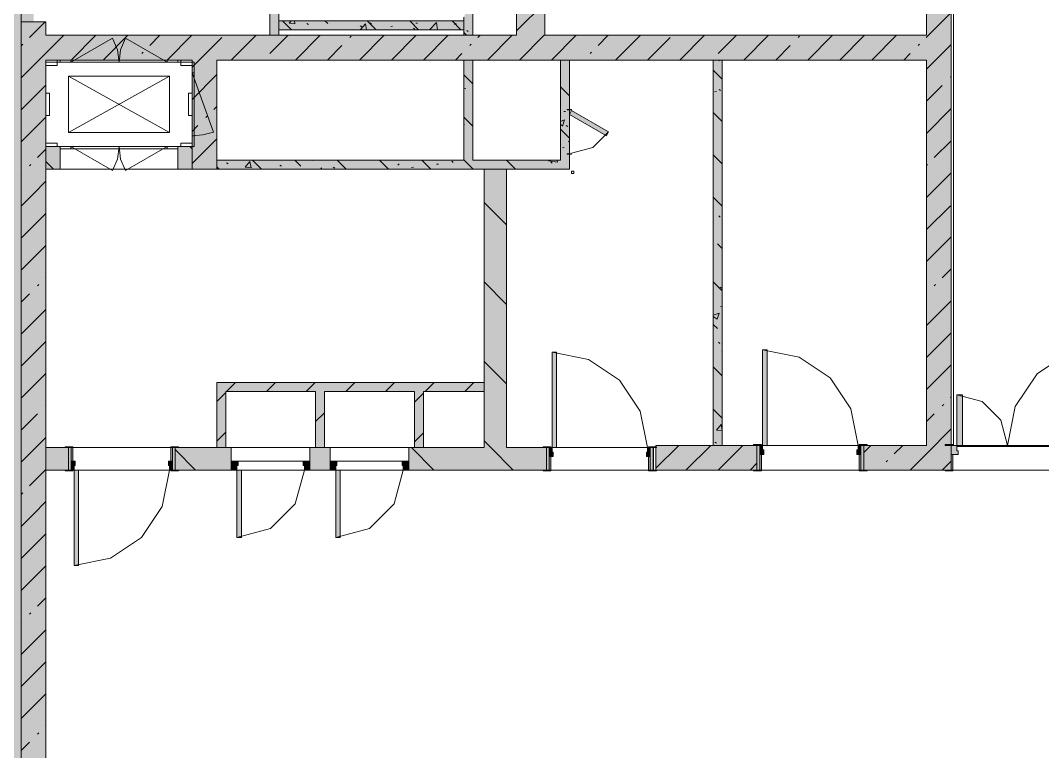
# Model space of a CAD drawing. Header units: millimetres. Extents: x -3817 to 677485, y -22715 to 103890.
# Drawn here: x 13948.4 to 14020.1, y -19518.1 to -19466.9 of the extents above; entities that cross this region are included whole.
import ezdxf

# ---------------------------------------------------------------- set-up
doc = ezdxf.new("R2010")
doc.units = ezdxf.units.MM
doc.layers.add('PDF _Геометрия', color=7, linetype='Continuous', true_color=0x1d1d1d)
doc.layers.add('PDF _Сплошная заливка', color=7, linetype='Continuous', true_color=0xffffff)

msp = doc.modelspace()

# ---------------------------------------------------------------- hatches: boundary and pattern name
at = {"layer": 'PDF _Сплошная заливка', "true_color": 0xd9d9d9, "transparency": 33554559}
for points in [[(13871.022, -19606.078), (13878.479, -19606.078), (13878.479, -19577.89), (13949.343, -19577.89), (13949.343, -19388.526), (13611.166, -19388.526), (13611.166, -19416.651), (13586.364, -19416.651), (13586.364, -19606.078), (13856.416, -19606.078)], [(13948.477, -19475.696), (13949.343, -19475.696), (13949.343, -19466.954), (13948.477, -19466.954), (13948.477, -19469.907)]]:
    msp.add_hatch(color=254, dxfattribs=at).paths.add_polyline_path(points)
at = {"layer": 'PDF _Сплошная заливка', "transparency": 33554559}
for points in [[(13983.2, -19467.893), (13985.168, -19467.893), (13985.168, -19390.495), (13983.2, -19390.495), (13983.2, -19461.102)], [(14013.238, -19498.365), (14013.671, -19498.365), (14013.671, -19496.633), (14013.671, -19496.57), (14013.671, -19434.194), (14011.939, -19434.194), (14011.939, -19498.365)], [(13949.343, -19475.696), (13950.209, -19475.696), (13950.209, -19466.954), (13949.343, -19466.954), (13949.343, -19472.661)], [(13979.499, -19467.5), (13979.499, -19466.87), (13966.521, -19466.87), (13966.521, -19467.5), (13973.27, -19467.5)], [(13960.445, -19469.626), (13960.445, -19467.893), (13950.209, -19467.893), (13950.209, -19469.626), (13958.663, -19469.626)], [(13996.985, -19469.626), (14011.939, -19469.626), (14011.939, -19467.893), (13960.445, -19467.893), (13960.445, -19469.626), (13987.877, -19469.626)], [(13949.343, -19521.986), (13950.209, -19521.986), (13950.209, -19475.696), (13949.343, -19475.696), (13949.343, -19518.332)], [(13986.901, -19477.271), (13986.901, -19476.641), (13962.177, -19476.641), (13962.177, -19477.271), (13982.491, -19477.271)], [(13962.315, -19496.79), (13962.807, -19496.79), (13962.807, -19492.223), (13962.177, -19492.223), (13962.177, -19496.79)], [(13980.917, -19492.853), (13980.917, -19492.223), (13962.807, -19492.223), (13962.807, -19492.853), (13976.665, -19492.853)], [(13980.573, -19498.365), (13985.286, -19498.365), (13985.286, -19496.79), (13975.641, -19496.79), (13975.641, -19498.365)]]:
    msp.add_hatch(color=256, dxfattribs=at).paths.add_polyline_path(points)
h = msp.add_hatch(color=256, dxfattribs=at)
h.paths.add_polyline_path([(13965.891, -19467.893), (13966.521, -19467.893), (13966.521, -19458.363), (13965.891, -19458.363), (13965.891, -19461.102)], flags=0)
h.paths.add_polyline_path([(13965.966, -19450.883), (13966.521, -19450.883), (13966.521, -19446.313), (13965.891, -19446.313), (13965.891, -19450.883)], flags=0)
h.paths.add_polyline_path([(13965.891, -19438.833), (13966.521, -19438.833), (13966.521, -19436.668), (13965.891, -19436.668), (13965.891, -19438.597)], flags=0)
h = msp.add_hatch(color=256, dxfattribs=at)
h.paths.add_polyline_path([(13979.499, -19476.641), (13980.129, -19476.641), (13980.129, -19469.626), (13979.499, -19469.626), (13979.499, -19469.907)], flags=0)
h.paths.add_polyline_path([(13979.499, -19467.893), (13980.129, -19467.893), (13980.129, -19436.668), (13979.499, -19436.668), (13979.499, -19438.902), (13979.657, -19438.993), (13979.499, -19439.266), (13979.564, -19466.229), (13979.657, -19466.282), (13979.499, -19466.634)], flags=0)
at = {"layer": 'PDF _Сплошная заливка', "true_color": 0xe2e2e2, "transparency": 33554559}
msp.add_hatch(color=254, dxfattribs=at).paths.add_polyline_path([(13989.492, -19474.934), (13989.649, -19474.661), (13987.058, -19473.165), (13986.901, -19473.438), (13987.877, -19474.001)])
at = {"layer": 'PDF _Сплошная заливка', "transparency": 33554559}
h = msp.add_hatch(color=256, dxfattribs=at)
h.paths.add_polyline_path([(13962.315, -19498.365), (13963.201, -19498.365), (13963.201, -19496.79), (13959.264, -19496.79), (13959.264, -19498.365), (13959.5, -19498.365)], flags=0)
h.paths.add_polyline_path([(13970.13, -19498.365), (13970.13, -19496.79), (13968.712, -19496.79), (13968.712, -19498.365)], flags=0)
h.paths.add_polyline_path([(13951.36, -19498.365), (13951.784, -19498.365), (13951.784, -19496.79), (13950.209, -19496.79), (13950.209, -19498.365)], flags=0)
h = msp.add_hatch(color=256, dxfattribs=at)
h.paths.add_polyline_path([(14009.787, -19498.365), (14011.939, -19498.365), (14011.939, -19496.633), (14007.53, -19496.633), (14007.53, -19498.365), (14007.766, -19498.365)], flags=0)
h.paths.add_polyline_path([(13999.813, -19498.365), (14000.05, -19498.365), (14000.05, -19496.633), (13992.963, -19496.633), (13993.003, -19498.365), (13995.18, -19498.365)], flags=0)
at = {"layer": 'PDF _Сплошная заливка', "true_color": 0xe2e2e2, "transparency": 33554559}
h = msp.add_hatch(color=254, dxfattribs=at)
h.paths.add_polyline_path([(14025.088, -19497.263), (14025.088, -19496.633), (14024.695, -19496.633), (14024.616, -19497.263)], flags=0)
h.paths.add_polyline_path([(14013.671, -19497.263), (14014.144, -19497.263), (14014.065, -19497.026), (14014.065, -19496.633), (14013.671, -19496.633)], flags=0)

# ---------------------------------------------------------------- linework, layer by layer
at = {"layer": 'PDF _Геометрия', "color": 7, "lineweight": 9}
for points in [[(14013.671, -19496.57), (14013.671, -19437.343), (14015.876, -19437.343), (14015.876, -19435.375), (14013.907, -19435.375), (14015.876, -19435.375), (14015.876, -19434.131), (14015.876, -19388.526), (14015.718, -19388.526), (14013.907, -19388.526), (13913.832, -19388.526), (13894.148, -19388.526)], [(14011.939, -19434.194), (14011.939, -19435.375), (14011.939, -19437.343), (14011.939, -19463.327), (13985.168, -19463.327), (13985.168, -19463.957), (13985.168, -19467.893), (14011.939, -19467.893), (14011.939, -19463.957), (13985.168, -19463.957)], [(13965.891, -19438.597), (13965.891, -19436.668), (13965.891, -19436.038), (13983.2, -19436.038), (13983.2, -19436.668), (13980.129, -19436.668), (13980.129, -19462.697), (13980.129, -19466.634), (13980.129, -19467.893), (13983.2, -19467.893), (13983.2, -19462.91)], [(13983.2, -19441.651), (13983.2, -19436.668), (13983.2, -19467.893)], [(13965.891, -19458.599), (13965.891, -19467.893), (13960.445, -19467.893), (13950.209, -19467.893), (13950.209, -19466.954), (13949.343, -19466.954)], [(13979.499, -19466.634), (13979.499, -19467.893), (13966.521, -19467.893), (13966.521, -19458.599)], [(13983.2, -19467.587), (13985.168, -19465.618)], [(14011.92, -19468.051), (14011.939, -19468.032), (14013.671, -19466.3)], [(13949.343, -19467.769), (13950.157, -19466.954)], [(13949.343, -19470.014), (13950.209, -19469.148), (13951.463, -19467.893)], [(13951.976, -19469.626), (13953.708, -19467.893)], [(13954.221, -19469.626), (13955.953, -19467.893)], [(13957.479, -19468.613), (13958.198, -19467.893)], [(13958.711, -19469.626), (13960.443, -19467.893)], [(13960.445, -19470.137), (13960.956, -19469.626), (13962.53, -19468.051)], [(13963.201, -19469.626), (13964.933, -19467.893)], [(13965.891, -19467.893), (13966.521, -19467.893)], [(13965.898, -19469.174), (13967.178, -19467.893)], [(13967.691, -19469.626), (13969.423, -19467.893)], [(13971.51, -19468.051), (13971.604, -19467.958)], [(13972.181, -19469.626), (13973.913, -19467.893)], [(13974.426, -19469.626), (13976.158, -19467.893)], [(13976.671, -19469.626), (13978.403, -19467.893)], [(13979.499, -19467.893), (13980.129, -19467.893)], [(13980.49, -19468.051), (13980.648, -19467.893)], [(13981.161, -19469.626), (13982.893, -19467.893)], [(13983.406, -19469.626), (13985.138, -19467.893), (13985.168, -19467.863)], [(13985.651, -19469.626), (13987.383, -19467.893)], [(13988.909, -19468.613), (13989.628, -19467.893)], [(13990.141, -19469.626), (13991.873, -19467.893)], [(13992.386, -19469.626), (13993.96, -19468.051)], [(13994.631, -19469.626), (13996.363, -19467.893)], [(13997.328, -19469.174), (13998.608, -19467.893)], [(13999.121, -19469.626), (14000.853, -19467.893)], [(14002.94, -19468.051), (14003.033, -19467.958)], [(14003.611, -19469.626), (14005.343, -19467.893)], [(14005.856, -19469.626), (14007.588, -19467.893)], [(14008.101, -19469.626), (14009.833, -19467.893)], [(13969.936, -19469.626), (13970.949, -19468.613)], [(13979.929, -19468.613), (13980.022, -19468.519)], [(14001.366, -19469.626), (14002.379, -19468.613)], [(14011.359, -19468.613), (14011.452, -19468.519)], [(14011.939, -19470.277), (14013.671, -19468.545)], [(13956.918, -19469.174), (13957.011, -19469.081)], [(13978.916, -19469.626), (13979.368, -19469.174)], [(13988.348, -19469.174), (13988.441, -19469.081)], [(14010.346, -19469.626), (14010.798, -19469.174)], [(13950.209, -19477.271), (13950.209, -19475.696), (13950.209, -19469.626), (13960.445, -19469.626), (13960.445, -19477.271), (13962.177, -19477.271), (13980.917, -19477.271)], [(13951.941, -19469.626), (13958.713, -19469.626), (13951.941, -19469.626)], [(13958.713, -19469.626), (13951.941, -19469.626), (13958.663, -19469.626)], [(13960.445, -19470.019), (13959.657, -19470.019), (13960.445, -19470.019)], [(13980.129, -19469.626), (13979.499, -19469.626)], [(13986.271, -19469.626), (13986.271, -19476.641), (13980.129, -19476.641), (13980.129, -19469.626), (13986.271, -19469.626), (13986.901, -19469.626), (13996.985, -19469.626), (13996.985, -19496.633), (13992.963, -19496.633), (13992.963, -19496.727)], [(13982.491, -19477.271), (13986.901, -19477.271), (13986.901, -19476.641), (13986.901, -19469.626)], [(13996.985, -19469.626), (13997.614, -19469.626), (14011.939, -19469.626), (14011.939, -19496.633), (14007.766, -19496.633)], [(13999.813, -19496.633), (13997.614, -19496.633), (13997.614, -19469.626)], [(13951.784, -19470.767), (13958.87, -19474.704)], [(13958.87, -19470.767), (13951.784, -19474.704)], [(13960.445, -19470.531), (13961.953, -19474.675), (13961.21, -19474.874), (13960.445, -19474.941)], [(13960.445, -19472.382), (13962.177, -19470.65)], [(13960.602, -19474.941), (13960.602, -19470.531), (13960.602, -19474.941)], [(14013.604, -19470.858), (14013.671, -19470.79)], [(13949.343, -19472.259), (13950.183, -19471.419)], [(14011.939, -19472.522), (14013.042, -19471.419)], [(13950.445, -19473.523), (13950.445, -19471.949), (13950.445, -19473.523)], [(13960.209, -19471.949), (13960.209, -19473.523), (13960.209, -19471.949)], [(13960.445, -19471.949), (13960.209, -19471.949), (13960.445, -19471.949)], [(13961.969, -19473.103), (13962.177, -19472.895)], [(14011.939, -19474.767), (14013.671, -19473.035)], [(13949.343, -19474.504), (13950.209, -19473.638)], [(13950.209, -19473.523), (13950.445, -19473.523), (13950.209, -19473.523)], [(13961.408, -19473.664), (13961.501, -19473.571)], [(13960.445, -19474.627), (13960.847, -19474.225)], [(13960.445, -19476.872), (13962.177, -19475.14)], [(14012.481, -19476.47), (14013.671, -19475.28)], [(13949.622, -19476.47), (13950.209, -19475.883)], [(13950.209, -19475.696), (13950.209, -19475.452), (13950.209, -19475.696), (13951.193, -19475.696), (13951.193, -19477.271), (13950.209, -19477.271), (13950.209, -19496.79), (13951.547, -19496.79)], [(13950.996, -19475.452), (13950.209, -19475.452), (13950.996, -19475.452)], [(13950.996, -19475.696), (13950.996, -19475.452), (13950.996, -19475.696)], [(13951.941, -19475.846), (13958.713, -19475.846), (13951.941, -19475.846)], [(13951.941, -19475.846), (13958.713, -19475.846), (13951.941, -19475.846)], [(13960.445, -19475.842), (13960.299, -19475.696)], [(13962.177, -19476.641), (13962.177, -19477.271)], [(13950.739, -19477.271), (13950.209, -19476.741)], [(13985.05, -19496.79), (13982.491, -19496.79), (13982.491, -19477.271), (13980.917, -19477.271), (13980.917, -19492.223), (13962.807, -19492.223), (13962.177, -19492.223), (13962.177, -19496.79)], [(14011.939, -19477.012), (14012.013, -19476.938)], [(13949.343, -19478.994), (13950.209, -19478.128)], [(14011.939, -19479.257), (14013.671, -19477.525)], [(13982.491, -19481.186), (13980.917, -19479.611)], [(14011.939, -19481.502), (14013.604, -19479.838)], [(13949.343, -19481.239), (13950.209, -19480.373)], [(14011.939, -19483.747), (14013.671, -19482.015)], [(13949.343, -19483.484), (13950.209, -19482.618)], [(14013.042, -19484.889), (14013.671, -19484.26)], [(13950.183, -19484.889), (13950.209, -19484.863)], [(13982.491, -19486.754), (13980.917, -19485.179)], [(13949.622, -19485.45), (13949.715, -19485.357)], [(14012.481, -19485.45), (14012.575, -19485.357)], [(14011.939, -19488.237), (14013.671, -19486.505)], [(13949.343, -19487.974), (13950.209, -19487.108)], [(14011.939, -19490.482), (14013.671, -19488.75)], [(13949.343, -19490.219), (13950.209, -19489.353)], [(13982.491, -19492.321), (13980.917, -19490.746)], [(14011.939, -19492.727), (14013.671, -19490.995)], [(13949.343, -19492.464), (13950.209, -19491.598)], [(13962.873, -19492.853), (13963.503, -19492.223)], [(13965.657, -19492.853), (13966.287, -19492.223)], [(13968.441, -19492.853), (13969.071, -19492.223)], [(13971.225, -19492.853), (13971.855, -19492.223)], [(13974.009, -19492.853), (13974.638, -19492.223)], [(13976.792, -19492.853), (13977.422, -19492.223)], [(13979.576, -19492.853), (13980.206, -19492.223)], [(13980.917, -19492.853), (13980.917, -19492.223)], [(13959.5, -19496.79), (13962.177, -19496.79), (13962.807, -19496.79), (13962.807, -19492.853), (13969.106, -19492.853), (13969.106, -19496.79), (13969.736, -19496.79), (13970.13, -19496.79), (13970.13, -19498.365), (13968.712, -19498.365), (13968.712, -19496.79), (13969.106, -19496.79)], [(13962.177, -19493.55), (13962.807, -19492.92)], [(13969.736, -19496.79), (13969.736, -19492.853), (13976.035, -19492.853), (13976.035, -19496.79)], [(13985.05, -19498.365), (13975.641, -19498.365), (13975.641, -19496.79), (13976.035, -19496.79), (13976.665, -19496.79), (13976.665, -19492.853), (13980.917, -19492.853), (13980.917, -19496.79), (13976.665, -19496.79)], [(13976.035, -19493.611), (13976.665, -19492.981)], [(13950.183, -19493.869), (13950.209, -19493.843)], [(14013.042, -19493.869), (14013.136, -19493.775)], [(14013.604, -19493.307), (14013.671, -19493.24)], [(13949.343, -19494.709), (13949.622, -19494.43)], [(13969.106, -19494.972), (13969.736, -19494.342)], [(14011.939, -19494.972), (14012.481, -19494.43)], [(13962.177, -19496.333), (13962.807, -19495.704)], [(13976.035, -19496.395), (13976.665, -19495.765)], [(14010.791, -19498.365), (14011.939, -19497.217), (14013.671, -19495.485)], [(13949.343, -19496.954), (13950.209, -19496.088)], [(13950.209, -19496.79), (13950.209, -19498.365)], [(13951.784, -19498.365), (13951.784, -19496.79)], [(13952.099, -19496.79), (13958.949, -19496.79)], [(13959.264, -19496.79), (13959.264, -19498.365)], [(13959.5, -19498.365), (13963.201, -19498.365), (13963.201, -19496.79), (13962.807, -19496.79)], [(13963.201, -19497.735), (13963.201, -19496.79), (13968.712, -19496.79), (13968.712, -19497.735)], [(13970.13, -19497.735), (13970.13, -19496.79), (13975.641, -19496.79), (13975.641, -19497.735)], [(13977.4, -19498.365), (13975.825, -19496.79)], [(13982.968, -19498.365), (13981.393, -19496.79), (13980.917, -19496.314)], [(13985.286, -19498.365), (13985.286, -19496.79)], [(13985.995, -19496.79), (13992.452, -19496.79)], [(13992.767, -19496.79), (13992.767, -19498.365)], [(13992.806, -19498.365), (13992.806, -19496.79)], [(13992.963, -19498.233), (13994.564, -19496.633)], [(13992.963, -19496.79), (13992.963, -19498.365), (13999.813, -19498.365)], [(13995.083, -19498.359), (13996.809, -19496.633)], [(13996.985, -19496.633), (13997.614, -19496.633)], [(13997.321, -19498.365), (13999.054, -19496.633)], [(14000.05, -19498.365), (14000.05, -19496.633)], [(14000.758, -19496.633), (14007.215, -19496.633)], [(14007.53, -19497.136), (14008.034, -19496.633)], [(14007.53, -19496.633), (14007.53, -19498.365)], [(14009.675, -19497.236), (14010.279, -19496.633)], [(14013.671, -19498.365), (14013.671, -19496.633)], [(14014.065, -19496.633), (14024.695, -19496.633)], [(13960.697, -19498.365), (13959.264, -19496.931)], [(13992.806, -19497.068), (13992.767, -19497.029)], [(13999.566, -19498.365), (14000.05, -19497.882)], [(14009.114, -19497.797), (14009.207, -19497.704)], [(14013.036, -19498.365), (14013.671, -19497.73)], [(13949.343, -19499.199), (13950.209, -19498.333)], [(13949.343, -19521.986), (13950.209, -19521.986), (13950.209, -19498.365), (13951.547, -19498.365)], [(13958.949, -19498.365), (13952.177, -19498.365)], [(13968.712, -19498.365), (13963.909, -19498.365)], [(13975.641, -19498.365), (13970.838, -19498.365)], [(13992.452, -19498.365), (13985.601, -19498.365)], [(14007.215, -19498.365), (14000.365, -19498.365)], [(14007.766, -19498.365), (14011.939, -19498.365), (14013.238, -19498.365)], [(14008.546, -19498.365), (14008.553, -19498.359)], [(14024.97, -19498.365), (14013.789, -19498.365)], [(13949.343, -19501.444), (13950.209, -19500.578)], [(13949.343, -19503.689), (13950.183, -19502.849)], [(13949.343, -19505.934), (13950.209, -19505.068)], [(13949.622, -19507.9), (13950.209, -19507.313)], [(13949.343, -19510.424), (13950.209, -19509.558)], [(13949.343, -19512.669), (13950.209, -19511.803)], [(13949.343, -19514.914), (13950.209, -19514.048)], [(13949.622, -19516.88), (13949.715, -19516.786)], [(13950.183, -19516.319), (13950.209, -19516.293)]]:
    msp.add_lwpolyline(points, dxfattribs=at)
at = {"layer": 'PDF _Геометрия', "color": 253, "lineweight": 9, "true_color": 0xaaaaaa}
for points in [[(14015.876, -19437.501), (14013.829, -19437.501), (14013.829, -19496.633)], [(13950.209, -19467.893), (13965.891, -19467.893), (13965.891, -19458.599)], [(13949.343, -19466.954), (13950.209, -19466.954)], [(13996.985, -19496.633), (13996.985, -19469.626), (13986.901, -19469.626), (13986.901, -19477.271)], [(14007.766, -19496.633), (14011.939, -19496.633), (14011.939, -19469.626), (13997.614, -19469.626), (13997.614, -19496.633)], [(13987.058, -19476.157), (13988.554, -19475.756), (13989.649, -19474.661)], [(13951.193, -19475.696), (13959.461, -19475.696)], [(13973.27, -19477.271), (13950.209, -19477.271), (13950.209, -19496.79), (13951.547, -19496.79)], [(13951.193, -19477.271), (13959.461, -19477.271)], [(13959.5, -19496.79), (13962.177, -19496.79), (13962.177, -19492.223), (13980.917, -19492.223), (13980.917, -19477.271)], [(13982.491, -19477.271), (13982.491, -19496.79)], [(14024.695, -19489.546), (14021.983, -19490.086), (14019.684, -19491.622), (14018.148, -19493.921), (14017.608, -19496.633), (14017.133, -19494.861), (14015.837, -19493.564), (14014.065, -19493.089)], [(13992.373, -19496.79), (13991.863, -19494.229), (13990.413, -19492.058), (13988.241, -19490.607), (13985.68, -19490.097)], [(14007.136, -19496.633), (14006.627, -19494.071), (14005.176, -19491.9), (14003.005, -19490.449), (14000.443, -19489.94)], [(13992.963, -19496.727), (13992.963, -19496.633), (13995.18, -19496.633)], [(13992.963, -19498.365), (13992.963, -19496.79)], [(14024.695, -19496.633), (14014.065, -19496.633)], [(14014.065, -19496.711), (14024.695, -19496.711)], [(13963.516, -19497.735), (13968.397, -19497.735), (13963.516, -19497.735)], [(13970.444, -19497.735), (13975.326, -19497.735), (13970.444, -19497.735)], [(13951.36, -19498.365), (13950.209, -19498.365), (13950.209, -19520.411), (13983.542, -19520.411), (13985.027, -19520.411)], [(13958.87, -19498.365), (13958.361, -19500.926), (13956.91, -19503.097), (13954.739, -19504.548), (13952.177, -19505.058)], [(13963.201, -19498.365), (13959.5, -19498.365)], [(13963.594, -19498.365), (13968.397, -19498.365), (13963.909, -19498.365), (13968.319, -19498.365), (13967.686, -19500.727), (13965.956, -19502.456), (13963.594, -19503.089)], [(13970.13, -19498.365), (13968.712, -19498.365)], [(13975.247, -19498.365), (13974.615, -19500.727), (13972.885, -19502.456), (13970.523, -19503.089)], [(13970.523, -19498.365), (13975.326, -19498.365), (13970.838, -19498.365), (13985.05, -19498.365)], [(13999.813, -19498.365), (13993.003, -19498.365)], [(14013.238, -19498.365), (14007.766, -19498.365)]]:
    msp.add_lwpolyline(points, dxfattribs=at)
at = {"layer": 'PDF _Геометрия', "color": 9, "lineweight": 9, "true_color": 0xb7b7b7}
msp.add_lwpolyline([(13949.343, -19458.288), (13948.477, -19458.288), (13948.477, -19466.954), (13949.343, -19466.954)], dxfattribs=at)
at = {"layer": 'PDF _Геометрия', "color": 8, "lineweight": 9, "true_color": 0x737373}
for points in [[(13949.343, -19466.954), (13948.477, -19466.954), (13948.477, -19475.696), (13948.477, -19477.271), (13948.477, -19521.986), (13949.343, -19521.986)], [(13949.06, -19468.051), (13949.343, -19467.769)], [(13948.499, -19468.613), (13948.593, -19468.519)], [(13948.477, -19470.88), (13949.343, -19470.014)], [(13948.477, -19473.125), (13949.343, -19472.259)], [(13948.477, -19475.37), (13949.343, -19474.504)], [(13949.06, -19477.031), (13949.154, -19476.938)], [(13948.477, -19477.615), (13948.499, -19477.593)], [(13948.477, -19479.86), (13949.343, -19478.994)], [(13948.477, -19482.105), (13949.343, -19481.239)], [(13948.477, -19484.35), (13949.343, -19483.484)], [(13948.477, -19486.595), (13949.06, -19486.011)], [(13948.477, -19488.84), (13949.343, -19487.974)], [(13948.499, -19491.062), (13949.343, -19490.219)], [(13948.477, -19493.33), (13949.343, -19492.464)], [(13948.477, -19495.575), (13949.343, -19494.709)], [(13948.477, -19497.82), (13949.343, -19496.954)], [(13949.06, -19499.481), (13949.343, -19499.199)], [(13948.499, -19500.042), (13948.593, -19499.949)], [(13948.477, -19502.31), (13949.343, -19501.444)], [(13948.477, -19504.555), (13949.343, -19503.689)], [(13948.477, -19506.8), (13949.343, -19505.934)], [(13949.06, -19508.461), (13949.154, -19508.368)], [(13948.477, -19509.045), (13948.499, -19509.022)], [(13948.477, -19511.29), (13949.343, -19510.424)], [(13948.477, -19513.535), (13949.343, -19512.669)], [(13948.477, -19515.78), (13949.343, -19514.914)], [(13948.477, -19518.025), (13949.06, -19517.441)]]:
    msp.add_lwpolyline(points, dxfattribs=at)
at = {"layer": 'PDF _Геометрия', "color": 7, "lineweight": 9}
for points in [[(13966.521, -19467.5), (13979.499, -19467.5), (13979.499, -19466.87), (13966.521, -19466.87)], [(13955.327, -19469.783), (13955.212, -19468.907), (13954.873, -19468.09), (13951.941, -19469.783), (13954.873, -19468.09), (13955.212, -19468.907), (13955.327, -19469.783), (13955.442, -19468.907), (13955.78, -19468.09), (13958.713, -19469.783), (13955.78, -19468.09), (13955.442, -19468.907)], [(13950.209, -19469.783), (13950.209, -19475.689), (13960.445, -19475.689), (13960.445, -19469.783)], [(13950.209, -19469.907), (13950.209, -19470.019), (13950.996, -19470.019), (13950.209, -19470.019)], [(13950.996, -19470.019), (13950.996, -19469.626)], [(13951.941, -19469.783), (13951.941, -19469.626), (13951.193, -19469.626), (13951.193, -19469.783)], [(13951.941, -19469.783), (13951.941, -19469.626), (13951.193, -19469.626), (13951.193, -19469.783)], [(13958.713, -19469.783), (13958.713, -19469.626), (13959.461, -19469.626), (13959.461, -19469.783)], [(13958.713, -19469.783), (13958.713, -19469.626), (13959.461, -19469.626), (13959.461, -19469.783)], [(13959.657, -19469.626), (13959.657, -19470.019)], [(13960.445, -19470.531), (13960.602, -19470.531), (13960.602, -19469.783), (13960.445, -19469.783)], [(13960.445, -19470.019), (13960.445, -19469.907)], [(13962.177, -19476.641), (13962.177, -19469.626), (13979.499, -19469.626), (13979.499, -19476.641)], [(13951.784, -19470.767), (13951.784, -19474.704), (13958.87, -19474.704), (13958.87, -19470.767)], [(13950.209, -19471.949), (13950.445, -19471.949)], [(13960.445, -19473.523), (13960.209, -19473.523)], [(13960.445, -19474.941), (13960.602, -19474.941), (13960.602, -19475.689), (13960.445, -19475.689)], [(13951.941, -19475.689), (13951.941, -19475.846), (13951.193, -19475.846), (13951.193, -19475.689)], [(13951.941, -19475.689), (13951.941, -19475.846), (13951.193, -19475.846), (13951.193, -19475.689)], [(13959.461, -19475.696), (13959.461, -19477.271), (13960.445, -19477.271), (13960.445, -19475.696), (13959.461, -19475.696), (13959.461, -19477.271), (13951.193, -19477.271), (13951.193, -19475.696)], [(13955.327, -19475.689), (13955.212, -19476.565), (13954.873, -19477.381), (13951.941, -19475.689), (13954.873, -19477.381), (13955.212, -19476.565), (13955.327, -19475.689), (13955.442, -19476.565), (13955.78, -19477.381), (13958.713, -19475.689), (13955.78, -19477.381), (13955.442, -19476.565)], [(13958.713, -19475.689), (13958.713, -19475.846), (13959.461, -19475.846), (13959.461, -19475.689)], [(13958.713, -19475.689), (13958.713, -19475.846), (13959.461, -19475.846), (13959.461, -19475.689)], [(13960.445, -19475.696), (13960.445, -19475.452), (13959.657, -19475.452), (13960.445, -19475.452)], [(13959.657, -19475.696), (13959.657, -19475.452)], [(13987.042, -19477.417), (13987.042, -19477.57), (13987.2, -19477.57), (13987.2, -19477.417)]]:
    msp.add_lwpolyline(points, close=True, dxfattribs=at)
at = {"layer": 'PDF _Геометрия', "color": 8, "lineweight": 9, "true_color": 0x787878}
for points in [[(13967.421, -19467.5), (13966.792, -19466.87)], [(13967.662, -19467.085), (13967.244, -19467.049), (13967.394, -19466.87)], [(13967.662, -19467.086), (13967.622, -19466.87)], [(13968.49, -19467.077), (13968.601, -19467.148)], [(13969.96, -19467.067), (13969.763, -19466.87)], [(13972.227, -19467.235), (13972.338, -19467.306)], [(13972.398, -19467.5), (13972.264, -19467.488), (13972.602, -19467.086)], [(13972.678, -19467.5), (13972.602, -19467.086)], [(13973.361, -19467.5), (13972.731, -19466.87)], [(13972.925, -19467.025), (13973.022, -19467.114)], [(13974.374, -19467.281), (13974.505, -19467.264)], [(13976.333, -19467.5), (13975.703, -19466.87)], [(13975.963, -19467.392), (13976.075, -19467.463)], [(13976.126, -19467.051), (13976.257, -19467.034)], [(13977.101, -19467.5), (13977.585, -19466.996)], [(13977.644, -19467.5), (13977.585, -19466.996)], [(13979.3, -19467.5), (13978.671, -19466.87)], [(13978.849, -19467.147), (13978.954, -19467.066)], [(13979.694, -19467.893), (13979.499, -19467.699)], [(13979.7, -19467.55), (13979.811, -19467.621)], [(13997.368, -19469.684), (13997.417, -19469.626)], [(13997.607, -19469.705), (13997.614, -19469.706)], [(13980.129, -19471.296), (13979.499, -19470.667)], [(13997.614, -19470.963), (13996.985, -19470.333)], [(13979.515, -19471.641), (13979.646, -19471.624)], [(13986.901, -19472.128), (13986.271, -19471.498)], [(13997.397, -19471.684), (13997.494, -19471.773)], [(13997.074, -19471.848), (13997.205, -19471.831)], [(13980.129, -19474.268), (13979.499, -19473.638)], [(13986.271, -19473.939), (13986.561, -19473.827)], [(13986.419, -19474.251), (13986.561, -19473.828)], [(13986.498, -19473.24), (13986.629, -19473.223)], [(13997.614, -19473.935), (13996.985, -19473.305)], [(13979.499, -19474.162), (13979.557, -19474.154)], [(13986.271, -19474.15), (13986.419, -19474.25)], [(13986.901, -19475.1), (13986.271, -19474.47)], [(13986.678, -19474.219), (13986.79, -19474.29)], [(13986.409, -19475.771), (13986.54, -19475.753)], [(13986.828, -19475.323), (13986.901, -19475.39)], [(13965.314, -19477.271), (13964.684, -19476.641)], [(13968.079, -19477.065), (13967.656, -19476.641)], [(13968.879, -19476.641), (13968.919, -19476.678)], [(13971.253, -19477.271), (13970.623, -19476.641)], [(13974.225, -19477.271), (13973.595, -19476.641)], [(13977.193, -19477.271), (13976.563, -19476.641)], [(13978.664, -19476.725), (13978.761, -19476.814)], [(13980.164, -19477.271), (13979.534, -19476.641), (13979.499, -19476.606)], [(13983.132, -19477.271), (13982.502, -19476.641)], [(13986.061, -19476.796), (13985.438, -19476.7), (13985.494, -19476.641)], [(13986.061, -19476.797), (13986.043, -19476.641)], [(13997.614, -19476.903), (13996.985, -19476.273)], [(13962.346, -19477.271), (13962.177, -19477.102)], [(13962.866, -19476.829), (13962.977, -19476.9)], [(13964.584, -19477.177), (13964.165, -19477.14), (13964.503, -19476.738)], [(13964.584, -19477.177), (13964.503, -19476.738)], [(13966.602, -19476.987), (13966.714, -19477.058)], [(13969.445, -19477.271), (13969.524, -19477.177)], [(13969.541, -19477.271), (13969.524, -19477.178)], [(13970.339, -19477.145), (13970.45, -19477.216)], [(13974.873, -19476.992), (13974.978, -19476.912)], [(13975.832, -19477.163), (13975.963, -19477.146)], [(13977.585, -19476.932), (13977.716, -19476.915)], [(13985.7, -19476.867), (13985.601, -19476.768)], [(13997.614, -19479.874), (13996.985, -19479.245)], [(13997.377, -19480.548), (13997.474, -19480.637)], [(13997.614, -19482.842), (13997.282, -19482.509)], [(13997.614, -19485.814), (13996.985, -19485.184)], [(13997.476, -19485.543), (13997.588, -19485.614)], [(13996.985, -19487.515), (13997.392, -19487.358)], [(13997.25, -19487.782), (13997.392, -19487.359)], [(13997.501, -19486.902), (13997.614, -19486.887)], [(13996.985, -19487.602), (13997.25, -19487.781)], [(13997.282, -19488.449), (13996.985, -19488.152)], [(13997.356, -19489.412), (13997.453, -19489.501)], [(13997.589, -19490.06), (13997.614, -19490.076)], [(13997.614, -19491.753), (13996.985, -19491.123)], [(13997.614, -19494.721), (13996.985, -19494.091)], [(13997.614, -19495.607), (13997.203, -19495.571), (13997.54, -19495.169)], [(13997.614, -19495.57), (13997.541, -19495.169)], [(13997.094, -19496.413), (13997.206, -19496.484)]]:
    msp.add_lwpolyline(points, dxfattribs=at)
at = {"layer": 'PDF _Геометрия', "color": 253, "lineweight": 9, "true_color": 0xaaaaaa}
for points in [[(13986.743, -19473.126), (13987.058, -19473.126), (13987.058, -19473.086), (13986.743, -19473.086)], [(13989.649, -19474.661), (13987.058, -19473.165), (13986.901, -19473.438), (13989.492, -19474.934)], [(13986.743, -19476.196), (13986.743, -19476.236), (13987.058, -19476.236), (13987.058, -19476.196)], [(13985.68, -19490.097), (13985.68, -19496.79), (13985.995, -19496.79), (13985.995, -19490.097)], [(14000.443, -19489.94), (14000.443, -19496.633), (14000.758, -19496.633), (14000.758, -19489.94)], [(14014.065, -19493.089), (14014.065, -19496.633), (14014.459, -19496.633), (14014.459, -19493.089)], [(13952.099, -19496.727), (13951.547, -19496.727), (13951.547, -19496.79), (13952.099, -19496.79)], [(13951.981, -19496.79), (13951.784, -19496.79), (13951.784, -19498.365), (13951.981, -19498.365)], [(13952.099, -19496.79), (13951.981, -19496.79), (13951.981, -19497.735), (13952.099, -19497.735)], [(13958.949, -19496.727), (13958.949, -19496.79), (13959.5, -19496.79), (13959.5, -19496.727)], [(13958.949, -19496.79), (13958.949, -19497.735), (13959.067, -19497.735), (13959.067, -19496.79)], [(13959.067, -19496.79), (13959.067, -19498.365), (13959.264, -19498.365), (13959.264, -19496.79)], [(13985.601, -19496.79), (13985.601, -19496.727), (13985.05, -19496.727), (13985.05, -19496.79)], [(13985.483, -19498.365), (13985.483, -19496.79), (13985.286, -19496.79), (13985.286, -19498.365)], [(13985.68, -19496.79), (13985.483, -19496.79), (13985.483, -19497.42), (13985.759, -19497.42), (13985.759, -19497.105), (13985.68, -19497.105)], [(13985.601, -19496.798), (13985.601, -19496.79), (13985.483, -19496.79), (13985.483, -19496.798)], [(13992.373, -19496.79), (13992.373, -19497.105), (13992.294, -19497.105), (13992.294, -19497.42), (13992.57, -19497.42), (13992.57, -19496.79)], [(13992.452, -19496.79), (13993.003, -19496.79), (13993.003, -19496.727), (13992.452, -19496.727)], [(13992.452, -19496.798), (13992.57, -19496.798), (13992.57, -19496.79), (13992.452, -19496.79)], [(13992.57, -19498.365), (13992.767, -19498.365), (13992.767, -19496.79), (13992.57, -19496.79)], [(14000.365, -19496.633), (14000.365, -19496.57), (13999.813, -19496.57), (13999.813, -19496.633)], [(14000.247, -19498.365), (14000.247, -19496.633), (14000.05, -19496.633), (14000.05, -19498.365)], [(14000.443, -19496.633), (14000.247, -19496.633), (14000.247, -19497.263), (14000.522, -19497.263), (14000.522, -19496.948), (14000.443, -19496.948)], [(14000.365, -19496.641), (14000.365, -19496.633), (14000.247, -19496.633), (14000.247, -19496.641)], [(14007.136, -19496.633), (14007.136, -19496.948), (14007.057, -19496.948), (14007.057, -19497.263), (14007.333, -19497.263), (14007.333, -19496.633)], [(14007.215, -19496.633), (14007.766, -19496.633), (14007.766, -19496.57), (14007.215, -19496.57)], [(14007.215, -19496.641), (14007.333, -19496.641), (14007.333, -19496.633), (14007.215, -19496.633)], [(14007.333, -19498.365), (14007.53, -19498.365), (14007.53, -19496.633), (14007.333, -19496.633)], [(14013.789, -19496.633), (14013.789, -19496.57), (14013.238, -19496.57), (14013.238, -19496.633)], [(14014.065, -19496.633), (14013.671, -19496.633), (14013.671, -19497.263), (14014.144, -19497.263), (14014.144, -19497.026), (14014.065, -19497.026)], [(13985.601, -19498.365), (13985.601, -19497.42), (13985.483, -19497.42), (13985.483, -19498.365)], [(13992.452, -19498.365), (13992.57, -19498.365), (13992.57, -19497.42), (13992.452, -19497.42)], [(14000.365, -19498.365), (14000.365, -19497.263), (14000.247, -19497.263), (14000.247, -19498.365)], [(14007.215, -19498.365), (14007.333, -19498.365), (14007.333, -19497.263), (14007.215, -19497.263)], [(14013.789, -19498.365), (14013.789, -19497.263), (14013.671, -19497.263), (14013.671, -19498.365)], [(13952.177, -19498.365), (13952.177, -19498.05), (13952.256, -19498.05), (13952.256, -19497.735), (13951.981, -19497.735), (13951.981, -19498.365)], [(13958.87, -19498.365), (13959.067, -19498.365), (13959.067, -19497.735), (13958.791, -19497.735), (13958.791, -19498.05), (13958.87, -19498.05)], [(13963.397, -19497.735), (13963.201, -19497.735), (13963.201, -19498.365), (13963.397, -19498.365)], [(13963.594, -19498.365), (13963.594, -19498.05), (13963.673, -19498.05), (13963.673, -19497.735), (13963.397, -19497.735), (13963.397, -19498.365)], [(13968.319, -19498.365), (13968.515, -19498.365), (13968.515, -19497.735), (13968.24, -19497.735), (13968.24, -19498.05), (13968.319, -19498.05)], [(13968.515, -19497.735), (13968.515, -19498.365), (13968.712, -19498.365), (13968.712, -19497.735)], [(13970.326, -19497.735), (13970.13, -19497.735), (13970.13, -19498.365), (13970.326, -19498.365)], [(13970.523, -19498.365), (13970.523, -19498.05), (13970.602, -19498.05), (13970.602, -19497.735), (13970.326, -19497.735), (13970.326, -19498.365)], [(13975.247, -19498.365), (13975.444, -19498.365), (13975.444, -19497.735), (13975.169, -19497.735), (13975.169, -19498.05), (13975.247, -19498.05)], [(13975.444, -19497.735), (13975.444, -19498.365), (13975.641, -19498.365), (13975.641, -19497.735)], [(13952.099, -19498.365), (13951.547, -19498.365), (13951.547, -19498.428), (13952.099, -19498.428)], [(13952.099, -19498.357), (13951.981, -19498.357), (13951.981, -19498.365), (13952.099, -19498.365)], [(13952.177, -19505.058), (13952.492, -19505.058), (13952.492, -19498.365), (13952.177, -19498.365)], [(13952.177, -19498.365), (13958.949, -19498.365)], [(13958.949, -19498.357), (13958.949, -19498.365), (13959.067, -19498.365), (13959.067, -19498.357)], [(13958.949, -19498.365), (13958.949, -19498.428), (13959.5, -19498.428), (13959.5, -19498.365)], [(13963.594, -19503.089), (13963.909, -19503.089), (13963.909, -19498.365), (13963.594, -19498.365)], [(13970.523, -19503.089), (13970.838, -19503.089), (13970.838, -19498.365), (13970.523, -19498.365)], [(13985.601, -19498.428), (13985.601, -19498.365), (13985.05, -19498.365), (13985.05, -19498.428)], [(13985.601, -19498.365), (13992.452, -19498.365)], [(13992.452, -19498.428), (13993.003, -19498.428), (13993.003, -19498.365), (13992.452, -19498.365)], [(14000.365, -19498.428), (14000.365, -19498.365), (13999.813, -19498.365), (13999.813, -19498.428)], [(14000.365, -19498.365), (14007.215, -19498.365)], [(14007.215, -19498.428), (14007.766, -19498.428), (14007.766, -19498.365), (14007.215, -19498.365)], [(14013.789, -19498.428), (14013.789, -19498.365), (14013.238, -19498.365), (14013.238, -19498.428)]]:
    msp.add_lwpolyline(points, close=True, dxfattribs=at)
at = {"layer": 'PDF _Сплошная заливка', "lineweight": 35, "transparency": 33554559}
for points in [[(13962.177, -19477.271), (13962.177, -19469.626), (13960.445, -19477.271), (13960.445, -19469.626)], [(13986.901, -19476.641), (13986.901, -19469.626), (13986.271, -19476.641), (13986.271, -19469.626)], [(13997.614, -19496.633), (13997.614, -19469.626), (13996.985, -19496.633), (13996.985, -19469.626)], [(13951.193, -19477.271), (13951.193, -19475.696), (13950.209, -19477.271), (13950.209, -19475.696)], [(13960.445, -19477.271), (13960.445, -19475.696), (13959.461, -19477.271), (13959.461, -19475.696)], [(13982.491, -19496.79), (13982.491, -19477.271), (13980.917, -19496.79), (13980.917, -19477.271)], [(13969.736, -19496.79), (13969.736, -19492.853), (13969.106, -19496.79), (13969.106, -19492.853)], [(13976.665, -19496.79), (13976.665, -19492.853), (13976.035, -19496.79), (13976.035, -19492.853)]]:
    msp.add_solid(points, dxfattribs=at)
at = {"layer": 'PDF _Сплошная заливка', "color": 254, "lineweight": 35, "true_color": 0xd9d9d9, "transparency": 33554559}
msp.add_solid([(13949.343, -19521.986), (13949.343, -19475.696), (13948.477, -19521.986), (13948.477, -19475.696)], dxfattribs=at)
at = {"layer": 'PDF _Сплошная заливка', "color": 254, "lineweight": 35, "true_color": 0xe2e2e2, "transparency": 33554559}
for points in [[(13985.995, -19496.79), (13985.995, -19490.097), (13985.68, -19496.79), (13985.68, -19490.097)], [(14000.758, -19496.633), (14000.758, -19489.94), (14000.443, -19496.633), (14000.443, -19489.94)], [(14014.459, -19496.633), (14014.459, -19493.089), (14014.065, -19496.633), (14014.065, -19493.089)], [(13952.099, -19496.79), (13952.099, -19496.727), (13951.547, -19496.79)], [(13951.981, -19497.735), (13952.099, -19497.735), (13951.981, -19496.79), (13952.099, -19496.79)], [(13959.5, -19496.79), (13959.5, -19496.727), (13958.949, -19496.79)], [(13958.949, -19497.735), (13959.067, -19497.735), (13958.949, -19496.79), (13959.067, -19496.79)], [(13985.601, -19496.79), (13985.601, -19496.727), (13985.05, -19496.79)], [(13985.483, -19497.42), (13985.759, -19497.42), (13985.483, -19496.79), (13985.68, -19496.79)], [(13992.57, -19497.42), (13992.57, -19496.79), (13992.294, -19497.42), (13992.373, -19496.79)], [(13993.003, -19496.79), (13993.003, -19496.727), (13992.452, -19496.79)], [(14000.365, -19496.633), (14000.365, -19496.57), (13999.813, -19496.633)], [(14000.247, -19497.263), (14000.522, -19497.263), (14000.247, -19496.633), (14000.443, -19496.633)], [(14007.333, -19497.263), (14007.333, -19496.633), (14007.057, -19497.263), (14007.136, -19496.633)], [(14007.766, -19496.633), (14007.766, -19496.57), (14007.215, -19496.633)], [(14013.789, -19496.633), (14013.789, -19496.57), (14013.238, -19496.633)], [(13985.601, -19498.365), (13985.601, -19497.42), (13985.483, -19498.365), (13985.483, -19497.42)], [(13992.57, -19498.365), (13992.57, -19497.42), (13992.452, -19498.365), (13992.452, -19497.42)], [(14000.365, -19498.365), (14000.365, -19497.263), (14000.247, -19498.365), (14000.247, -19497.263)], [(14007.333, -19498.365), (14007.333, -19497.263), (14007.215, -19498.365), (14007.215, -19497.263)], [(14013.789, -19498.365), (14013.789, -19497.263), (14013.671, -19498.365), (14013.671, -19497.263)], [(13952.177, -19498.365), (13952.256, -19497.735), (13951.981, -19498.365), (13951.981, -19497.735)], [(13959.067, -19498.365), (13959.067, -19497.735), (13958.87, -19498.365), (13958.791, -19497.735)], [(13963.594, -19498.365), (13963.673, -19497.735), (13963.397, -19498.365), (13963.397, -19497.735)], [(13968.515, -19498.365), (13968.515, -19497.735), (13968.319, -19498.365), (13968.24, -19497.735)], [(13970.523, -19498.365), (13970.602, -19497.735), (13970.326, -19498.365), (13970.326, -19497.735)], [(13975.444, -19498.365), (13975.444, -19497.735), (13975.247, -19498.365), (13975.169, -19497.735)], [(13952.492, -19505.058), (13952.492, -19498.365), (13952.177, -19505.058), (13952.177, -19498.365)], [(13959.5, -19498.428), (13959.5, -19498.365), (13958.949, -19498.428)], [(13963.909, -19503.089), (13963.909, -19498.365), (13963.594, -19503.089), (13963.594, -19498.365)], [(13970.838, -19503.089), (13970.838, -19498.365), (13970.523, -19503.089), (13970.523, -19498.365)], [(13985.601, -19498.428), (13985.601, -19498.365), (13985.05, -19498.428)], [(13993.003, -19498.428), (13993.003, -19498.365), (13992.452, -19498.428)], [(14000.365, -19498.428), (14000.365, -19498.365), (13999.813, -19498.428)], [(14007.766, -19498.428), (14007.766, -19498.365), (14007.215, -19498.428)], [(14013.789, -19498.428), (14013.789, -19498.365), (14013.238, -19498.428)]]:
    msp.add_solid(points, dxfattribs=at)
at = {"layer": 'PDF _Сплошная заливка', "color": 7, "lineweight": 35, "true_color": 0xfbfbfb, "transparency": 33554559}
for points in [[(13951.784, -19498.365), (13951.981, -19498.365), (13951.784, -19496.79), (13951.981, -19496.79)], [(13959.264, -19498.365), (13959.264, -19496.79), (13959.067, -19498.365), (13959.067, -19496.79)], [(13985.483, -19498.365), (13985.483, -19496.79), (13985.286, -19498.365), (13985.286, -19496.79)], [(13992.767, -19498.365), (13992.767, -19496.79), (13992.57, -19498.365), (13992.57, -19496.79)], [(14000.247, -19498.365), (14000.247, -19496.633), (14000.05, -19498.365), (14000.05, -19496.633)], [(14007.53, -19498.365), (14007.53, -19496.633), (14007.333, -19498.365), (14007.333, -19496.633)], [(13963.201, -19498.365), (13963.397, -19498.365), (13963.201, -19497.735), (13963.397, -19497.735)], [(13968.515, -19498.365), (13968.712, -19498.365), (13968.515, -19497.735), (13968.712, -19497.735)], [(13970.13, -19498.365), (13970.326, -19498.365), (13970.13, -19497.735), (13970.326, -19497.735)], [(13975.444, -19498.365), (13975.641, -19498.365), (13975.444, -19497.735), (13975.641, -19497.735)]]:
    msp.add_solid(points, dxfattribs=at)

doc.saveas('drawing.dxf')
